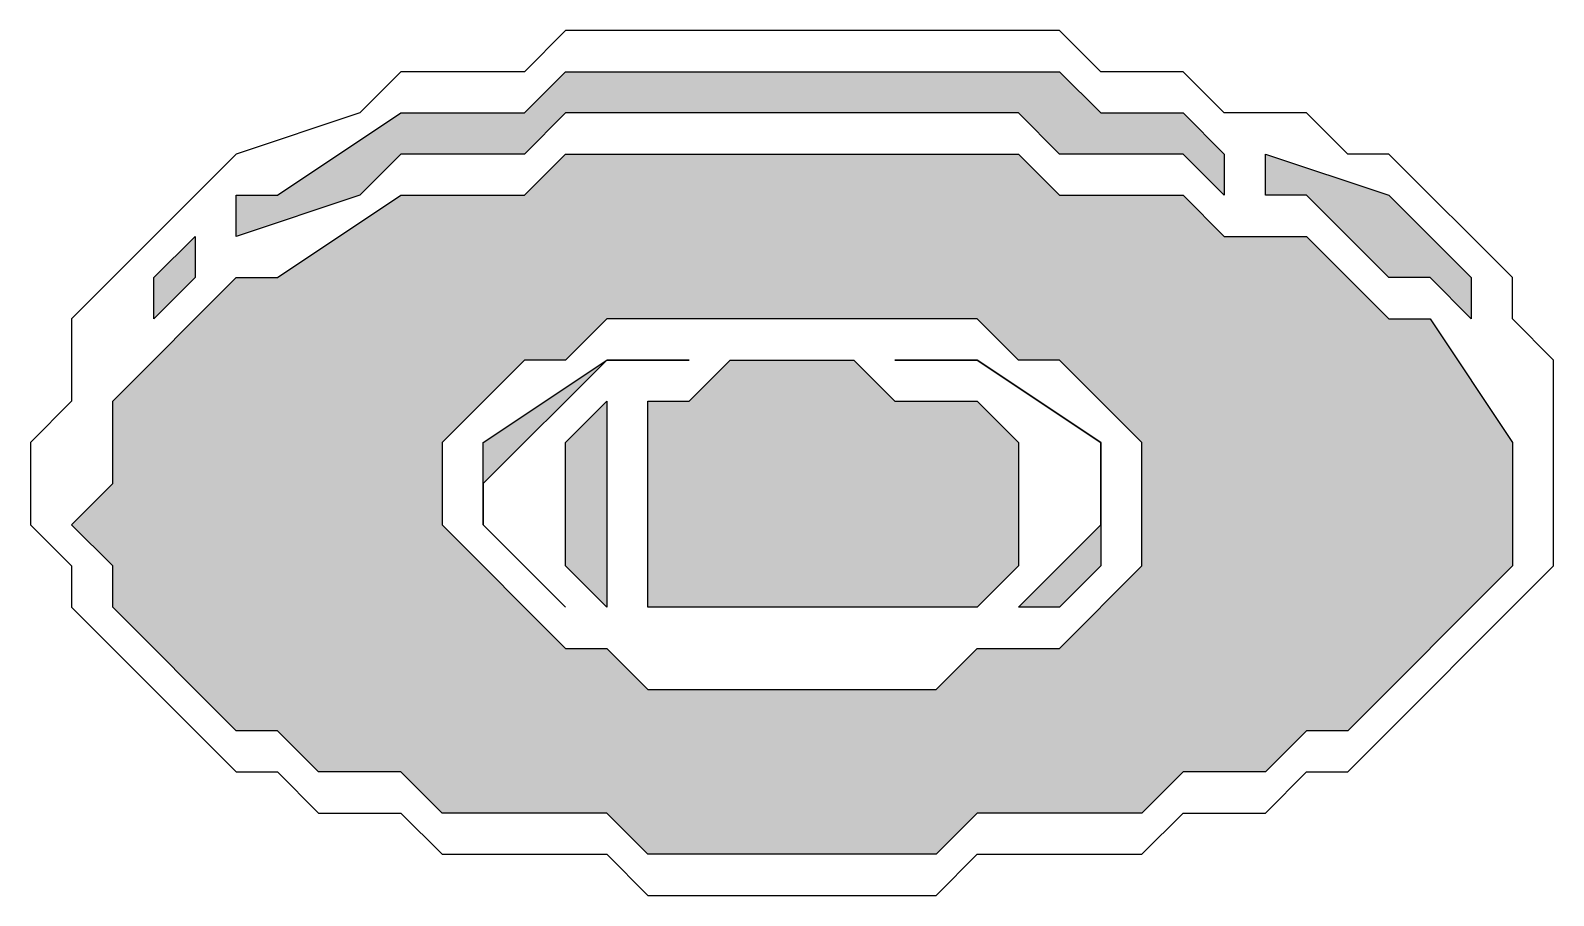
# Model space of a CAD drawing. Header units: millimetres. Extents: x 5 to 252589, y 5 to 415.
# Drawn here: x 12381.833 to 12384.917, y 309.167 to 310.917 of the extents above; entities that cross this region are included whole.
import ezdxf

# ---------------------------------------------------------------- set-up
doc = ezdxf.new("R2010")
doc.units = ezdxf.units.MM
doc.layers.add('HATCH', color=8, linetype='Continuous', lineweight=9)
doc.layers.add('OUTLINE', color=7, linetype='Continuous', lineweight=25)

msp = doc.modelspace()

# ---------------------------------------------------------------- hatches: boundary and pattern name
at = {"layer": 'HATCH', "true_color": 0xbfa37e}
msp.add_hatch(color=33, dxfattribs=at).paths.add_polyline_path([(12382.25, 310.5), (12382.25, 310.58333), (12382.33333, 310.58333), (12382.58333, 310.75), (12382.83333, 310.75), (12382.91667, 310.83333), (12383.91667, 310.83333), (12384, 310.75), (12384.16667, 310.75), (12384.25, 310.66667), (12384.25, 310.58333), (12384.16667, 310.66667), (12383.91667, 310.66667), (12383.83333, 310.75), (12382.91667, 310.75), (12382.83333, 310.66667), (12382.58333, 310.66667), (12382.5, 310.58333)])
at = {"layer": 'HATCH', "true_color": 0xceb089}
h = msp.add_hatch(color=43, dxfattribs=at)
h.paths.add_polyline_path([(12381.91667, 309.91667), (12382, 310), (12382, 310.16667), (12382.25, 310.41667), (12382.33333, 310.41667), (12382.58333, 310.58333), (12382.83333, 310.58333), (12382.91667, 310.66667), (12383.83333, 310.66667), (12383.91667, 310.58333), (12384.16667, 310.58333), (12384.25, 310.5), (12384.41667, 310.5), (12384.58333, 310.33333), (12384.66667, 310.33333), (12384.83333, 310.08333), (12384.83333, 309.83333), (12384.5, 309.5), (12384.41667, 309.5), (12384.33333, 309.41667), (12384.16667, 309.41667), (12384.08333, 309.33333), (12383.75, 309.33333), (12383.66667, 309.25), (12383.08333, 309.25), (12383, 309.33333), (12382.66667, 309.33333), (12382.58333, 309.41667), (12382.41667, 309.41667), (12382.33333, 309.5), (12382.25, 309.5), (12382, 309.75), (12382, 309.83333)])
h.paths.add_polyline_path([(12382.66667, 309.91667), (12382.91667, 309.66667), (12383, 309.66667), (12383.08333, 309.58333), (12383.66667, 309.58333), (12383.75, 309.66667), (12383.91667, 309.66667), (12384.08333, 309.83333), (12384.08333, 310.08333), (12383.91667, 310.25), (12383.83333, 310.25), (12383.75, 310.33333), (12383, 310.33333), (12382.91667, 310.25), (12382.83333, 310.25), (12382.66667, 310.08333)], flags=0)
at = {"layer": 'HATCH', "true_color": 0xb99e7b}
for points in [[(12384.75, 310.33333), (12384.66667, 310.41667), (12384.58333, 310.41667), (12384.41667, 310.58333), (12384.33333, 310.58333), (12384.33333, 310.66667), (12384.58333, 310.58333), (12384.75, 310.41667)], [(12382.08333, 310.33333), (12382.08333, 310.41667), (12382.16667, 310.5), (12382.16667, 310.41667)]]:
    msp.add_hatch(color=33, dxfattribs=at).paths.add_polyline_path(points)
at = {"layer": 'HATCH', "true_color": 0xb9bfc3}
for points in [[(12382.91667, 309.75), (12382.75, 309.91667), (12382.75, 310.08333), (12383, 310.25), (12383.16667, 310.25), (12383, 310.25), (12382.75, 310), (12382.75, 309.91667)], [(12383.91667, 309.75), (12383.83333, 309.75), (12384, 309.91667), (12384, 310.08333), (12383.75, 310.25), (12383.58333, 310.25), (12383.75, 310.25), (12384, 310.08333), (12384, 309.83333)]]:
    msp.add_hatch(color=9, dxfattribs=at).paths.add_polyline_path(points)
at = {"layer": 'HATCH', "true_color": 0xabb0b4}
msp.add_hatch(color=253, dxfattribs=at).paths.add_polyline_path([(12383.08333, 309.75), (12383.08333, 310.16667), (12383.16667, 310.16667), (12383.25, 310.25), (12383.5, 310.25), (12383.58333, 310.16667), (12383.75, 310.16667), (12383.83333, 310.08333), (12383.83333, 309.83333), (12383.75, 309.75)])
at = {"layer": 'HATCH', "true_color": 0xa6abaf}
msp.add_hatch(color=253, dxfattribs=at).paths.add_polyline_path([(12383, 309.75), (12382.91667, 309.83333), (12382.91667, 310.08333), (12383, 310.16667)])

# ---------------------------------------------------------------- linework, layer by layer
at = {"layer": 'OUTLINE', "color": 139, "true_color": 0x42544a}
for points in [[(12381.83333, 309.91667), (12381.91667, 309.83333), (12381.91667, 309.75), (12382.25, 309.41667), (12382.33333, 309.41667), (12382.41667, 309.33333), (12382.58333, 309.33333), (12382.66667, 309.25), (12383, 309.25), (12383.08333, 309.16667), (12383.66667, 309.16667), (12383.75, 309.25), (12384.08333, 309.25), (12384.16667, 309.33333), (12384.33333, 309.33333), (12384.41667, 309.41667), (12384.5, 309.41667), (12384.91667, 309.83333), (12384.91667, 310.25), (12384.83333, 310.33333), (12384.83333, 310.41667), (12384.58333, 310.66667), (12384.5, 310.66667), (12384.41667, 310.75), (12384.25, 310.75), (12384.16667, 310.83333), (12384, 310.83333), (12383.91667, 310.91667), (12382.91667, 310.91667), (12382.83333, 310.83333), (12382.58333, 310.83333), (12382.5, 310.75), (12382.25, 310.66667), (12381.91667, 310.33333), (12381.91667, 310.16667), (12381.83333, 310.08333)], [(12382.25, 310.5), (12382.25, 310.58333), (12382.33333, 310.58333), (12382.58333, 310.75), (12382.83333, 310.75), (12382.91667, 310.83333), (12383.91667, 310.83333), (12384, 310.75), (12384.16667, 310.75), (12384.25, 310.66667), (12384.25, 310.58333), (12384.16667, 310.66667), (12383.91667, 310.66667), (12383.83333, 310.75), (12382.91667, 310.75), (12382.83333, 310.66667), (12382.58333, 310.66667), (12382.5, 310.58333)], [(12381.91667, 309.91667), (12382, 310), (12382, 310.16667), (12382.25, 310.41667), (12382.33333, 310.41667), (12382.58333, 310.58333), (12382.83333, 310.58333), (12382.91667, 310.66667), (12383.83333, 310.66667), (12383.91667, 310.58333), (12384.16667, 310.58333), (12384.25, 310.5), (12384.41667, 310.5), (12384.58333, 310.33333), (12384.66667, 310.33333), (12384.83333, 310.08333), (12384.83333, 309.83333), (12384.5, 309.5), (12384.41667, 309.5), (12384.33333, 309.41667), (12384.16667, 309.41667), (12384.08333, 309.33333), (12383.75, 309.33333), (12383.66667, 309.25), (12383.08333, 309.25), (12383, 309.33333), (12382.66667, 309.33333), (12382.58333, 309.41667), (12382.41667, 309.41667), (12382.33333, 309.5), (12382.25, 309.5), (12382, 309.75), (12382, 309.83333)], [(12384.75, 310.33333), (12384.66667, 310.41667), (12384.58333, 310.41667), (12384.41667, 310.58333), (12384.33333, 310.58333), (12384.33333, 310.66667), (12384.58333, 310.58333), (12384.75, 310.41667)], [(12382.08333, 310.33333), (12382.08333, 310.41667), (12382.16667, 310.5), (12382.16667, 310.41667)], [(12382.66667, 309.91667), (12382.91667, 309.66667), (12383, 309.66667), (12383.08333, 309.58333), (12383.66667, 309.58333), (12383.75, 309.66667), (12383.91667, 309.66667), (12384.08333, 309.83333), (12384.08333, 310.08333), (12383.91667, 310.25), (12383.83333, 310.25), (12383.75, 310.33333), (12383, 310.33333), (12382.91667, 310.25), (12382.83333, 310.25), (12382.66667, 310.08333)], [(12382.91667, 309.75), (12382.75, 309.91667), (12382.75, 310.08333), (12383, 310.25), (12383.16667, 310.25), (12383, 310.25), (12382.75, 310), (12382.75, 309.91667)], [(12383.08333, 309.75), (12383.08333, 310.16667), (12383.16667, 310.16667), (12383.25, 310.25), (12383.5, 310.25), (12383.58333, 310.16667), (12383.75, 310.16667), (12383.83333, 310.08333), (12383.83333, 309.83333), (12383.75, 309.75)], [(12383.91667, 309.75), (12383.83333, 309.75), (12384, 309.91667), (12384, 310.08333), (12383.75, 310.25), (12383.58333, 310.25), (12383.75, 310.25), (12384, 310.08333), (12384, 309.83333)], [(12383, 309.75), (12382.91667, 309.83333), (12382.91667, 310.08333), (12383, 310.16667)]]:
    msp.add_lwpolyline(points, close=True, dxfattribs=at)

doc.saveas('drawing.dxf')
